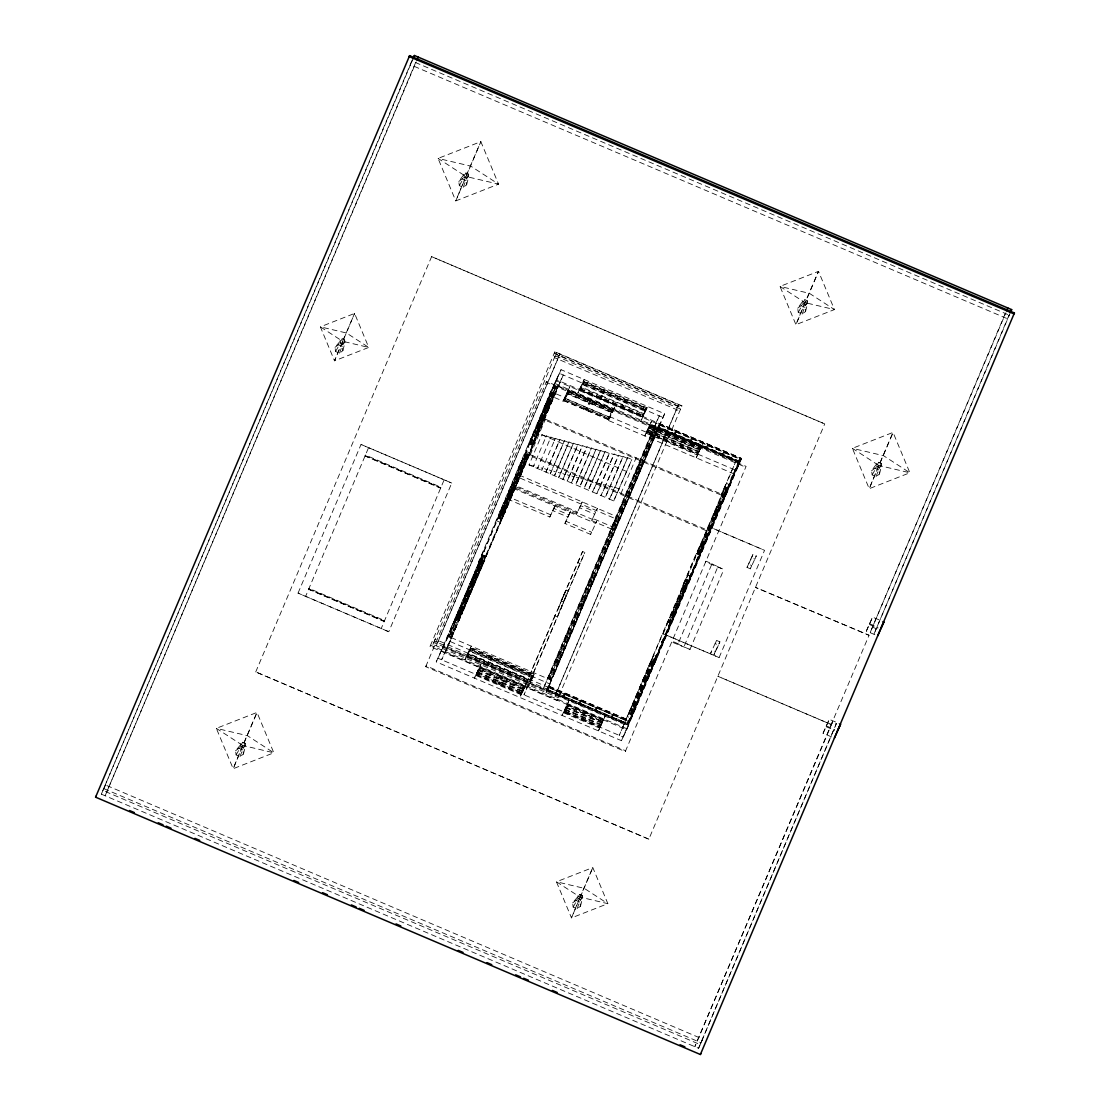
<?xml version="1.0" encoding="UTF-8"?>
<svg xmlns="http://www.w3.org/2000/svg" width="1110" height="1110" viewBox="0 0 1110 1110"><rect width="100%" height="100%" fill="white"/><g stroke="black" fill="none" stroke-linecap="round" stroke-linejoin="round"><path stroke-width="0.75" stroke-dasharray="5 3.75" d="M342.879 350.649L344.96 342.421L344.613 339.854L342.199 338.814L335.012 347.305L335.567 351.481L339.507 353.147L342.879 350.649L342.324 346.486L344.613 339.854M243.409 754.092L245.49 745.851L245.157 743.284L242.729 742.257L235.556 750.749L236.111 754.925L240.037 756.59L243.409 754.092L242.868 749.93L245.157 743.284M466.644 184.801L468.725 176.559L468.378 173.993L465.964 172.966L463.883 174.506L458.777 181.457L459.332 185.634L463.258 187.299L466.644 184.801L466.089 180.625L468.378 173.993M580.475 906.246L582.556 898.004L582.209 895.437L579.795 894.41L572.607 902.902L573.162 907.078L577.103 908.743L580.475 906.246L579.919 902.069L582.209 895.437M805.555 311.522L807.622 303.28L807.289 300.713L804.875 299.686L802.794 301.226L797.688 308.178L798.243 312.34L802.169 314.019L805.555 311.522L805 307.345L807.289 300.713M879.467 474.067L881.548 465.839L881.201 463.272L878.787 462.246L876.706 463.772L871.6 470.723L872.155 474.9L876.095 476.579L879.467 474.067L878.912 469.905L881.201 463.272M339.507 353.147L342.879 343.947L344.96 342.421M240.037 756.59L243.409 747.391L245.49 745.851M463.258 187.299L466.644 178.1L468.725 176.559M577.103 908.743L580.475 899.544L582.556 898.004M802.169 314.019L805.555 304.82L807.622 303.28M876.095 476.579L879.467 467.379L881.548 465.839M832.569 722L694.818 1046.675L829.975 727.466L832.569 722L836.343 723.609L698.592 1048.284L101.357 794.163L411.838 60.967L1007.811 314.546M101.357 794.163L413.073 58.691M415.612 62.576L105.145 795.773L416.181 61.896M255.73 671.925L431.61 256.646L824.73 423.909L648.837 839.188L255.73 671.925L648.837 839.188M298.035 593.129L361.027 444.458L451.742 483.058L388.764 631.729L298.035 593.129L388.764 631.729M557.595 699.328L557.026 700.535L430.014 646.506L554.778 352.009L681.79 406.038M559.149 695.873L558.288 697.69L432.942 644.369L556.623 352.522L681.956 405.844L557.026 700.535M425.713 666.68L546.522 381.465L746.1 466.38L625.291 751.595L425.713 666.68L426.101 665.861L625.679 750.776L625.291 751.595M430.014 646.506L430.597 645.285L627.081 728.84L621.475 740.689L436.258 661.879L452.242 625.388L456.03 626.997L441.6 659.784L446.775 648.851L558.108 385.933L552.933 396.867M535.311 431.554L537.726 432.581L540.598 426.504L538.183 425.477L534.937 432.442L551.961 392.26L554.376 393.301L482.212 563.88L478.438 562.27L550.726 391.552L561.063 369.685L664.64 413.752L545.426 694.097L660.034 423.645M520.007 466.325L501.11 510.947L503.787 505.189L506.202 506.229L503.524 511.974L522.435 467.352M561.063 369.685L446.595 640.012L550.171 684.079M478.577 565.573L455.905 619.075L459.151 612.11L461.58 613.136L458.319 620.101L480.991 566.6M449.064 636.543L483.558 555.957L449.064 636.543L452.838 629.245M502.414 510.864L523.074 462.634M530.635 444.208L549.408 400.433M449.328 636.654L483.558 555.957M499.861 518.273L527.361 454.018L499.861 518.273L502.913 512.501M530.913 444.319L555.583 387.362L536.241 432.359L539.293 426.587M457.487 619.116L482.198 560.661L457.209 618.991L460.262 613.219M500.138 518.384L527.361 454.018M536.519 432.484L555.583 387.362M483.78 560.703L461.108 614.205L458.694 613.178L481.351 559.676L478.105 566.641L480.533 567.668L487.387 552.946L483.613 551.337L478.438 562.27M529.623 454.351L504.523 513.597L500.749 511.988M619.297 489.094L615.065 487.304L609.459 499.153L627.608 457.681L631.84 459.471L613.705 500.943L529.026 464.923L541.846 434.704L546.092 436.507M550.602 437.715L546.37 435.911L533.258 466.727L533.827 465.534L538.059 467.338M741.549 458.513L626.65 729.756L441.433 650.946L556.332 379.717L741.549 458.513L735.944 470.363L610.07 416.805L608.502 420.51L734.376 474.067L739.551 463.134L554.334 384.324L549.159 395.257L563.145 401.21L564.712 397.505L550.726 391.552M564.366 399.6L608.821 418.512L564.366 399.6L567.987 391.913L612.332 411.102L567.987 391.913M555.111 438.922L550.879 437.118L537.49 468.531L538.336 466.755L542.568 468.545M559.62 440.129L555.388 438.339L541.736 470.321L542.846 467.962L547.077 469.752L559.912 439.546L564.144 441.336M579.378 389.527L577.81 393.217L584.124 379.495L581.987 384.407L645.479 411.435L647.047 407.731L583.555 380.716M466.214 657.106L467.782 653.402L531.274 680.43L528.415 686.868L534.729 673.132L529.983 683.163M579.115 390.484L580.683 386.793L644.175 413.808L641.316 420.246L647.63 406.51L642.898 416.847L579.392 389.818M467.435 655.497L470.335 649.336L532.925 675.962L470.224 649.6L467.435 655.497L530.025 682.123L532.925 675.962M580.336 388.875L642.926 415.501L580.336 388.875L583.236 382.714L645.715 409.618L583.236 382.714M568.653 442.557L564.421 440.753L551.601 470.973L547.369 469.169L545.967 472.125L559.912 439.546M573.162 443.764L568.931 441.96L556.11 472.18L551.878 470.376L550.199 473.928L564.421 440.753M586.663 407.634L585.65 410.006L590.242 400.044L589.244 402.403M587.565 408.022L586.566 410.395L591.158 400.419L590.145 402.791M577.686 444.971L573.454 443.167L560.619 473.387L556.387 471.583L554.431 475.732L568.931 441.96M476.953 673.77L479.27 668.831L523.615 688.006L479.159 669.094L476.953 673.77L521.409 692.682L523.726 687.742M582.195 446.178L577.963 444.375L565.143 474.594L560.897 472.791L558.663 477.536L573.454 443.167M549.797 517.024L555.902 503.871L549.797 517.024L507.45 499.014L512.626 488.067L595.779 523.462L596.722 521.228L513.569 485.847L508.394 496.794L550.726 514.804M489.121 663.267L488.109 665.639L491.994 657.189L490.981 659.562M586.704 447.385L582.472 445.582L569.652 475.802L565.42 473.998L562.895 479.34L577.963 444.375M591.228 448.593L586.982 446.789L574.161 477.009L569.929 475.205L567.127 481.129L582.472 445.582M595.737 449.8L591.505 448.01L578.671 478.216L574.439 476.426L571.359 482.933L586.982 446.789M608.877 417.083L607.878 419.455L612.47 409.493L611.471 411.865M600.246 451.007L596.014 449.217L583.194 479.423L578.962 477.633L575.59 484.737L591.505 448.01M564.907 523.462L571.026 510.295L564.907 523.462L590.617 534.396L596.722 521.228M500.152 682.192L499.139 684.565L502.441 677.336L501.442 679.708M604.77 452.228L600.524 450.424L587.703 480.644L583.471 478.84L579.836 486.541L596.014 449.217M509.379 671.897L508.366 674.256L512.251 665.82L511.238 668.192M576.562 514.18L577.505 511.96L515.886 485.75L520.632 475.718L616.633 516.566L611.901 526.598L592.615 518.398L591.685 520.618L610.958 528.818L615.703 518.786L519.688 477.938L514.943 487.97L576.562 514.18L582.237 501.928L581.293 504.162M623.182 405.663L622.183 408.036L626.054 399.586L625.055 401.959M609.279 453.435L605.047 451.631L592.213 481.851L587.981 480.047L584.068 488.344L600.524 450.424M596.736 483.058L609.556 452.838L613.788 454.642M618.298 455.849L614.066 454.046L601.245 484.265L597.013 482.462L592.532 491.938L609.556 452.838M622.821 457.056L618.589 455.253L605.755 485.472L601.523 483.669L596.764 493.742L614.066 454.046M596.417 510.586L597.36 508.366L591.685 520.618M521.464 691.266L520.465 693.639L523.767 686.41L522.755 688.769M521.409 692.682L477.064 673.506M554.833 615.745L521.742 693.875L582.583 551.49L584.845 552.447L524.003 694.846L562.27 605.769L559.995 604.811L554.833 615.745L557.095 616.716M561.105 600.94L566.266 589.993L568.542 590.964L563.367 601.898L561.105 600.94L582.583 551.49M627.33 458.263L623.098 456.46L610.278 486.679L606.046 484.876L600.996 495.546L618.589 455.253M590.617 534.396L591.561 532.176L565.85 521.228M563.367 601.898L584.845 552.447M642.995 414.085L641.982 416.458L645.867 408.008L644.854 410.381M627.608 457.681L614.787 487.887L610.556 486.097L605.227 497.349L623.098 456.46M613.705 500.943L631.84 459.471M646.45 432.373L647.449 430L698.87 451.867M647.31 431.596L697.815 453.088L647.31 431.596L649.627 426.656L700.021 448.412L649.627 426.656M648.282 430.569L647.269 432.942L650.571 425.699L649.572 428.071M651.376 435.37L548.423 678.474L552.433 669.968M549.727 678.39L656.149 428.044L549.991 678.501M653.707 436.577L550.837 679.5L555.236 670.107M739.288 462.412L657.564 427.822L658.077 426.642L739.87 461.441L628.218 725.107L546.425 690.295L548.437 685.924L629.939 720.598L627.927 724.969L739.565 461.316M653.79 436.396L550.921 679.32L548.506 678.293M548.437 685.924L546.425 690.295M659.076 424.631L659.576 423.451L657.564 427.822M658.535 426.837L546.758 690.739L551.739 680.375L448.162 636.308L436.258 661.879M547.84 689.504L547.327 690.684L549.339 686.313L548.839 687.492M658.979 427.031L555.541 671.286L551.753 669.677M664.058 437.285L663.045 439.643L666.347 432.414L665.348 434.787M563.048 695.97L562.548 697.149L564.56 692.779L564.046 693.972M674.186 433.497L673.687 434.69L675.699 430.305L675.199 431.499M675.102 433.885L674.602 435.065L676.601 430.694L676.101 431.887M563.7 711.732L562.132 715.437L567.307 704.503M564.643 711.08L600.024 726.134L564.643 711.08L566.974 706.14L602.244 721.458L566.974 706.14M682.095 444.957L681.096 447.33L684.398 440.087L683.385 442.46M579.17 702.824L578.657 704.017L580.669 699.633L580.169 700.826M690.309 440.351L689.809 441.544L691.821 437.173L691.308 438.353M580.072 703.213L579.573 704.406L581.585 700.021L581.071 701.215M691.211 440.739L690.711 441.933L692.723 437.548L692.224 438.741M582.403 717.185L581.39 719.558L584.692 712.329L583.693 714.701M697.871 451.673L696.872 454.032L700.174 446.803L699.161 449.175M706.432 447.219L705.918 448.398L707.93 444.028L707.431 445.207M596.195 710.067L595.682 711.26L597.693 706.876L597.194 708.069M707.334 447.594L706.834 448.787L708.846 444.416L708.333 445.596M611.402 716.547L610.902 717.726L612.9 713.355L612.401 714.535M722.541 454.073L722.041 455.253L724.053 450.882L723.553 452.061M723.456 454.462L722.943 455.641L724.955 451.27L724.455 452.45M670.19 625.568L668.983 625.055L668.608 625.943L669.816 626.456L676.351 612.359L672.577 610.75L619.269 735.375L735.763 461.524L721.347 494.311L725.121 495.92L730.297 484.973L726.509 483.363L721.347 494.311M682.456 586.135L687.631 575.202L691.405 576.812L686.244 587.745L682.456 586.135L696.261 553.557L701.423 542.623L705.211 544.233L700.035 555.167L696.261 553.557M722.111 494.408L696.941 553.848L700.909 545.357L703.324 546.384L699.356 554.875M663.169 633.782L708.61 526.529L764.554 550.324L719.113 657.578L663.169 633.782L719.113 657.578M669.385 621.905L687.284 580.433L669.385 621.905L672.882 615.217M698.245 553.765L726.453 487.998L698.245 553.765L702.019 546.467M630.535 713.966L653.707 659.812L630.535 713.966L633.019 709.401M630.813 714.077L653.707 659.812M687.284 580.433L669.594 622.627L687.95 580.086L684.065 587.245M698.509 553.876L726.453 487.998M627.303 723.484L626.928 724.372L628.815 720.293M633.879 707.972L635.752 703.893L636.973 704.406L635.087 708.485L633.879 707.972L634.254 707.084L635.461 707.597M640.817 691.572L642.704 687.492L643.911 688.006L642.024 692.085L640.817 691.572L641.192 690.67L642.413 691.197M647.768 675.158L648.143 674.269L649.35 674.783L650.862 671.592L649.655 671.078L647.768 675.158L648.975 675.671L650.488 672.48L649.281 671.966M654.72 658.757L656.593 654.678L657.8 655.191L655.927 659.271L654.72 658.757L655.094 657.869L656.301 658.383M661.657 642.357L663.544 638.278L664.751 638.791L662.864 642.87L661.657 642.357L663.169 639.166L664.377 639.679M689.449 576.728L689.823 575.84L691.03 576.354L692.543 573.176L691.336 572.649L689.449 576.728L690.656 577.242L692.168 574.064L690.947 573.537M696.386 560.328L698.273 556.249L699.48 556.762L697.607 560.841L696.386 560.328L696.775 559.44L697.982 559.953M703.338 543.928L705.225 539.848L706.432 540.362L704.545 544.441L703.338 543.928L704.85 540.736L706.057 541.25M710.664 526.626L710.289 527.514L712.176 523.448L713.383 523.962L711.496 528.041L708.707 526.945M719.863 507.339L715.894 515.817L713.48 514.79L717.435 506.313L720.321 507.548L718.447 511.627L717.226 511.113L717.601 510.225L718.822 510.739M725.385 495.226L724.178 494.713L724.553 493.825L725.76 494.338M731.129 478.313L731.504 477.425L732.711 477.938L734.223 474.747L733.002 474.234L731.129 478.313L732.336 478.826L733.849 475.635L732.628 475.122M738.441 461.011L738.067 461.899L740.176 457.736L627.011 724.58L629.023 720.21M627.677 723.984L740.148 458.694L629.009 721.153M627.982 723.595L627.608 724.483M621.475 740.689L741.078 458.125L739.066 462.495M717.795 566.877L723.845 569.444L705.571 562.007L705.96 561.188L712.009 563.755L677.752 644.563L678.141 643.744L672.091 641.164L671.703 641.982L689.976 649.433L683.927 646.866M711.885 564.033L717.934 566.6L683.802 647.13L678.016 644.008M689.851 649.711L723.845 569.444M747.016 567.39L752.941 554.5L756.271 555.916L754.883 559.176L751.567 557.761L747.016 567.39L750.332 568.806L756.271 555.916M716.561 640.414L715.187 643.675L718.503 645.09L719.89 641.83L716.561 640.414L710.636 653.304L712.009 650.044L715.339 651.459L719.89 641.83M751.567 557.761L752.941 554.5M715.339 651.459L713.952 654.72L718.503 645.09M750.332 568.806L751.72 565.545L748.39 564.13M831.57 736.887L823.065 733.266L829.295 719.322L840.631 724.15M874.846 634.684L866.341 631.063L872.571 617.118L883.907 621.947M823.065 733.266L829.295 719.322M866.341 631.063L872.571 617.118M831.237 724.511L717.837 676.254L831.237 724.511L869.047 635.267L755.466 587.384L869.047 635.267M1005.285 313.464L870.129 632.672L1005.854 312.784M698.592 1048.284L836.343 723.609M1009.073 315.074L873.903 634.282L1009.628 314.394M412.212 60.564L410.27 64.671L1007.505 318.778L1010.086 313.311M431.61 256.646L824.73 423.909M361.027 444.458L451.742 483.058M368.326 448.232L305.861 595.806M443.917 480.394L381.465 627.969M554.778 352.009L554.209 353.216L681.221 407.259M556.623 352.522L555.763 354.34L681.096 407.675L681.956 405.844M546.522 381.465L546.134 382.284L745.712 467.199L746.1 466.38M554.639 384.865L549.894 394.896L553.682 396.506L558.413 386.474M432.942 644.369L433.802 642.537L628.218 725.107M548.562 399.433L545.898 405.192L548.312 406.218L550.99 400.46L533.965 440.642L531.551 439.615M555.86 387.473L552.794 393.259M519.924 466.505L522.227 461.649M523.642 459.11L526.515 453.033L501.345 512.459L503.76 513.486L528.943 454.059L525.682 461.025L523.268 459.998L526.14 453.921M527.638 454.129L524.572 459.915M534.049 440.462L531.759 445.318L548.77 405.15L546.356 404.109L529.331 444.291L532.009 438.533L534.423 439.574L532.134 444.43L529.706 443.403M537.351 433.469L540.223 427.392M501.318 510.767L496.586 520.798L500.36 522.408L505.106 512.376L501.193 510.767M544.968 420.107L545.399 419.205L529.914 455.669L530.344 454.753M502.691 510.975L504.62 506.188M479.118 562.562L482.711 554.958M500.971 519.383L508.089 504.065L504.301 502.455L499.139 513.389L502.913 514.998M483.821 556.068L480.047 563.367M482.198 560.661L479.409 566.558L482.475 560.786M541.846 434.704L626.248 471.32M529.026 464.923L533.535 466.131M457.833 619.574L461.413 611.985L458.999 610.958M545.801 437.104L546.37 435.911M563.145 401.21L568.32 390.276M550.047 438.908L550.879 437.118M554.279 440.698L555.388 438.339M469.655 649.822L464.91 659.839L471.223 646.117L469.086 651.029L532.578 678.057L534.146 674.353L470.654 647.324M608.821 418.512L612.442 410.825M608.502 420.51L615.245 405.871L609.792 417.471L564.435 398.171L569.888 386.571L566.738 393.62L612.096 412.92L613.663 409.215L568.306 389.915M605.047 451.631L588.3 490.134L592.504 481.254M642.926 415.501L645.826 409.34M526.529 682.789L519.799 697.427L524.961 686.479M646.353 432.248L651.528 421.314L644.785 435.952L647.657 429.514L699.064 451.381L696.206 457.819L702.935 443.181L697.774 454.42L646.367 432.553M530.094 680.707L532.966 674.63L529.082 683.08M635.697 458.708L636.127 457.806L620.643 494.255L621.073 493.353M658.091 427.877L738.677 462.162M664.64 413.752L658.327 427.475L554.764 383.408L559.495 373.39L663.072 417.457M660.492 423.84L654.095 437.479L650.321 435.869L655.053 425.851L739.385 461.76M547.452 678.793L552.197 668.761L555.971 670.371L551.226 680.402M552.822 669.08L548.798 677.586L551.212 678.612M559.676 694.43L560.536 692.612M697.815 453.088L700.133 448.149M600.024 726.134L602.355 721.195M599.983 727.175L605.158 716.241L598.415 730.88L601.273 724.442L564.99 708.999L563.422 712.703L599.705 728.146M738.164 462.121L739.662 458.929M738.885 461.677L740.328 458.624M708.61 526.529L764.554 550.324M726.731 488.109L722.957 495.407M724.178 494.713L726.065 490.634L727.272 491.147M739.87 461.441L658.41 427.072M717.226 511.113L719.113 507.034M728.035 488.025L724.067 496.517L721.653 495.49L725.621 486.999L700.438 546.425L702.866 547.466M711.496 527.083L707.902 534.687L705.488 533.646M711.121 527.971L707.528 535.575L705.114 534.534L709.082 526.057L711.871 527.153M688.866 580.475L685.175 588.356L682.761 587.315L686.438 579.448L671.3 615.176L673.714 616.203M677.433 605.463L675.546 609.543L676.767 610.056L678.64 605.977L675.421 604.645L679.098 596.778L681.526 597.804L677.835 605.685M668.608 625.943L670.495 621.864M670.509 623.015L674.186 615.134L671.758 614.107L668.081 621.975L683.219 586.246L685.647 587.273M653.97 659.937L651.487 664.488M655.275 659.853L652.597 665.598L650.183 664.571L652.86 658.827L631.451 709.359L633.865 710.4M631.659 715.076L633.949 710.206M627.747 724.15L629.176 721.098M629.245 721.264L627.913 724.081L740.62 457.93L659.937 423.853M711.621 564.574L712.009 563.755M335.567 351.481L340.465 342.921L340.118 340.354M459.332 185.634L464.216 177.073L463.883 174.506M236.111 754.925L240.995 746.364L240.662 743.797M798.243 312.34L803.127 303.793L802.794 301.226M573.162 907.078L578.06 898.517L577.713 895.95M872.155 474.9L877.053 466.339L876.706 463.772M335.012 347.305L338.397 344.808L342.199 338.814M458.777 181.457L462.162 178.96L465.964 172.966M235.556 750.749L238.927 748.251L242.729 742.257M797.688 308.178L801.059 305.68L804.875 299.686M572.607 902.902L575.993 900.404L579.795 894.41M871.6 470.723L874.985 468.226L878.787 462.246M803.127 303.793L805.555 304.82M801.059 305.68L805 307.345M464.216 177.073L466.644 178.1M462.162 178.96L466.089 180.625M877.053 466.339L879.467 467.379M874.985 468.226L878.912 469.905M583.263 381.382L646.769 408.397M583.18 381.562L646.686 408.577M582.181 383.935L645.77 410.769M580.391 387.459L643.98 414.294M579.476 389.638L642.981 416.666M739.773 458.263L740.98 458.777M659.729 424.325L740.87 458.999M659.631 424.575L740.217 458.86M555.902 380.619L741.119 459.429M659.437 425.047L740.023 459.332M738.414 461.524L739.316 461.913M567.932 390.762L613.289 410.062M649.586 425.505L700.993 447.372M554.057 386.086L557.844 387.695L540.903 427.683L537.129 426.073M554.362 387.265L556.79 388.292M567.016 392.954L612.373 412.254M648.67 427.683L700.077 449.564M566.933 393.134L612.29 412.434M648.573 427.877L699.98 449.744M647.366 430.18L698.773 452.048M551.184 392.163L554.972 393.772M564.518 397.99L609.876 417.291M646.089 433.219L697.496 455.086M650.599 435.259L654.387 436.868M563.519 400.363L608.877 419.663M563.422 400.543L608.779 419.844M551.67 400.752L547.882 399.142L530.955 439.144L534.729 440.753M548.479 399.614L550.907 400.641M548.187 400.321L550.615 401.348M649.627 447.205L647.199 446.178L643.189 454.684L645.604 455.71L650.002 446.317L647.574 445.29L643.564 453.796L645.978 454.822M545.593 404.012L549.367 405.622M546.092 406.815L548.506 407.842M724.941 486.707L728.715 488.317M725.524 487.179L727.952 488.206M725.246 487.887L727.661 488.913M543.595 412.004L546.009 413.031M725.69 491.522L726.897 492.035M539.918 419.871L542.332 420.912M639.291 464.868L641.705 465.895M537.989 423.853L540.404 424.88M540.14 427.572L537.726 426.545L554.736 386.377L551.49 393.342L553.918 394.369L557.164 387.404L532.439 445.61L528.651 444M340.465 342.921L342.879 343.947M338.397 344.808L342.324 346.486M635.641 472.485L638.07 473.512M717.06 507.201L719.946 508.435M534.257 432.151L538.031 433.76M713.855 513.902L716.269 514.929M631.382 483.544L633.796 484.584M529.428 444.111L531.843 445.138M711.788 524.336L713.009 524.85M627.733 491.161L630.147 492.202M526.154 459.956L523.726 458.916L498.556 518.356L501.803 511.391L504.217 512.418L500.43 510.656M522.963 458.818L526.75 460.428M623.459 502.233L625.887 503.26L621.864 511.765L619.449 510.739L623.848 501.345L626.262 502.372L622.238 510.877L619.824 509.851M525.321 462.967L521.547 461.358L502.733 505.799L506.507 507.395M524.267 463.564L521.853 462.537L519.549 467.393L521.964 468.42L524.641 462.676L505.744 507.298L503.316 506.271M703.712 543.04L704.919 543.553M519.244 466.214L523.032 467.823M699.841 545.953L703.629 547.563M517.968 473.221L520.382 474.248L517.51 480.325L515.096 479.298L518.342 472.333L520.756 473.36L517.884 479.437L515.47 478.41M869.477 623.654L877.982 627.275M869.435 624.528L877.941 628.149M872.71 627.206L876.484 628.815M697.316 552.96L699.73 553.987M697.024 553.668L699.439 554.695M615.55 520.923L617.979 521.95M697.899 557.137L699.106 557.65M512.626 484.307L515.054 485.334M611.915 528.54L614.329 529.567M510.711 488.275L513.125 489.316M509.601 492.965L512.029 494.006M607.642 539.613L610.056 540.639M507.103 498.154L509.532 499.181M685.758 579.156L689.546 580.766M686.355 579.628L688.769 580.655M686.063 580.336L688.477 581.362M603.993 547.23L606.421 548.257M501.484 510.059L503.912 511.086M684.01 589.951L685.217 590.464M365.19 455.627L440.781 487.803M365.107 455.821L440.698 487.984M682.872 592.254L684.079 592.768M599.733 558.288L602.147 559.315M498.931 517.468L501.345 518.495M498.64 518.176L501.068 519.202M497.877 518.065L501.651 519.674M678.723 597.666L681.152 598.692M596.084 565.906L598.498 566.946M675.796 603.757L678.224 604.797M577.408 562.423L579.67 563.394M677.058 606.351L678.265 606.865M675.934 608.655L677.142 609.168M591.81 576.978L594.238 578.005M670.704 614.704L674.491 616.314M588.175 584.595L590.589 585.622M668.456 621.087L671.703 622.377M668.164 621.794L670.593 622.821M667.401 621.697L671.328 623.265M583.902 595.668L586.316 596.694L582.306 605.2L579.878 604.173L584.276 594.78L586.704 595.806L582.681 604.312L580.252 603.285M485.805 556.277L482.031 554.667L450.674 628.732L454.448 630.341M482.628 555.139L485.042 556.179M484.751 556.887L482.337 555.846L476.509 568.195L480.297 569.805L485.028 559.773L481.254 558.163M480.672 559.385L484.459 560.994L461.871 614.316L458.097 612.706M481.268 559.856L483.696 560.883M480.977 560.564L483.405 561.591M478.743 563.45L481.157 564.477L485.125 555.999L453.685 630.23L451.257 629.203M662.032 641.469L663.239 641.982M477.8 565.462L481.587 567.071M575.993 614.357L578.407 615.384M474.678 573.925L477.106 574.952M826.201 725.857L834.706 729.478M826.159 726.731L834.664 730.352M473.637 577.894L476.065 578.92M656.218 655.566L657.425 656.079M572.344 621.975L574.758 623.001M471.473 580.627L473.887 581.654M652.181 658.535L655.954 660.145M652.486 659.715L654.9 660.741M471.153 583.083L473.568 584.11M653.068 664.529L650.64 663.502L629.231 714.049L631.909 708.291L634.323 709.318L632.034 714.188L629.606 713.161M653.665 665.001L649.877 663.391L628.551 713.758L632.339 715.367M568.084 633.033L570.498 634.06M469.266 593.462L466.838 592.435L463.245 600.038L465.673 601.065L469.641 592.573L467.213 591.547L463.633 599.15L466.047 600.177M466.117 595.668L468.531 596.694M564.435 640.65L566.849 641.677M645.562 676.059L647.976 677.086M463.619 600.857L466.034 601.884M643.634 680.028L646.062 681.054M560.162 651.723L562.59 652.749M642.329 688.38L643.536 688.894M458.666 611.499L462.454 613.095L457.708 623.126L453.935 621.517L459.373 610.07L461.802 611.097L458.208 618.686L455.78 617.659M638.458 692.834L640.872 693.875M556.526 659.34L558.94 660.367M456.279 618.187L458.708 619.213M455.405 618.548L458.416 619.921M455.225 618.783L458.999 620.393M636.529 696.816L638.944 697.843M635.378 704.781L636.585 705.294M630.855 708.888L634.629 710.497M448.135 635.725L450.549 636.765M547.743 678.182L551.517 679.792M447.08 636.335L450.854 637.931M629.314 713.855L631.743 714.895M470.363 647.99L533.868 675.019M470.279 648.171L533.785 675.199M469.28 650.543L532.869 677.391M548.784 686.327L630.022 720.806L628.135 724.886L443.431 646.325M548.59 686.799L629.828 721.25M628.524 720.945L629.731 721.472M548.493 687.034L629.648 721.694M629.425 721.778L435.189 639.277L434.329 641.108L628.427 723.789M548.284 687.52L628.87 721.805M467.587 653.887L531.079 680.902M467.49 654.067L530.996 681.096M547.313 689.449L628.51 723.997M547.258 689.629L627.844 723.914M547.147 689.865L628.246 724.233M308.733 588.938L384.337 621.114M308.649 589.119L384.254 621.295M466.575 656.26L530.081 683.274M443.001 647.241L628.218 726.051L623.043 736.984L437.826 658.174M524.947 686.119L479.589 666.819L478.021 670.523L523.379 689.823M567.293 704.142L603.576 719.571L602.009 723.276L565.725 707.847L568.875 700.798L563.7 712.037L599.997 727.48M567.002 704.808L603.299 720.237M479.229 667.679L524.586 686.979M566.919 704.989L603.202 720.432M478.313 669.857L523.67 689.157M566.003 707.181L602.286 722.61M478.216 670.038L523.587 689.338M565.92 707.361L602.203 722.79M522.463 691.475L477.106 672.174L476.093 674.547L481.171 663.489L474.442 678.127L477.3 671.689L522.657 690.989L521.089 694.693L475.732 675.393M564.796 709.484L601.079 724.927M477.009 672.355L522.38 691.655M564.712 709.665L600.996 725.107M476.01 674.727L521.367 694.027M240.995 746.364L243.409 747.391M238.927 748.251L242.868 749.93M578.06 898.517L580.475 899.544M575.993 900.404L579.919 902.069M103.951 788.697L701.173 1042.803M342.601 341.269L334.512 360.833L368.742 347.43L354.589 313.436L320.36 326.839L334.512 360.833L354.589 313.436L342.601 341.269L320.36 326.839L346.5 333L368.742 347.43L342.601 341.269M465.867 176.448L455.766 200.91L498.556 184.149L480.852 141.65L438.075 158.411L455.766 200.91L480.852 141.65L465.867 176.448L438.075 158.411L470.751 166.112L498.556 184.149L465.867 176.448M242.771 745.476L233.169 768.717L273.809 752.802L257.007 712.426L216.353 728.354L233.169 768.717L257.007 712.426L242.771 745.476L216.353 728.354L247.405 735.666L273.809 752.802L242.771 745.476M805.028 302.642L795.925 324.661L834.442 309.579L818.514 271.339L780.011 286.422L795.925 324.661L818.514 271.339L805.028 302.642L780.011 286.422L809.412 293.345L834.442 309.579L805.028 302.642M580.072 897.116L571.483 917.901L607.85 903.665L592.809 867.548L556.443 881.784L571.483 917.901L592.809 867.548L580.072 897.116L556.443 881.784L584.221 888.333L607.85 903.665L580.072 897.116M878.815 465.465L869.213 488.691L909.867 472.777L893.05 432.414L852.411 448.329L869.213 488.691L893.05 432.414L878.815 465.465L852.411 448.329L883.463 455.641L909.867 472.777L878.815 465.465M559.079 355.755L436.272 645.784L559.939 353.937L559.079 355.755M479.201 562.381L447.76 636.613L451.728 628.135L454.143 629.162L450.174 637.653L481.629 563.408L479.201 562.381M558.538 385.017L447.205 647.935L563.283 375L558.538 385.017M565.337 398.559L564.338 400.932L568.931 390.97L565.337 398.559M468.406 654.456L467.393 656.829L471.278 648.379L468.406 654.456M581.307 387.834L580.294 390.207L584.179 381.757L581.307 387.834M477.924 672.743L476.912 675.102L480.214 667.873L477.924 672.743M488.206 662.878L487.207 665.251L491.078 656.815L488.206 662.878M601.107 396.27L600.108 398.643L603.979 390.193L601.107 396.27M553.751 508.422L552.808 510.642L567.932 517.08L568.875 514.86L553.751 508.422M602.022 396.659L601.01 399.017L604.894 390.581L602.022 396.659M499.236 681.804L498.237 684.176L501.54 676.947L499.236 681.804M622.28 405.275L621.267 407.647L625.152 399.198L622.28 405.275M580.516 505.577L579.573 507.797L594.696 514.235L595.64 512.015L580.516 505.577M510.281 672.271L509.282 674.644L513.153 666.194L510.281 672.271M564.116 594.558L557.844 609.362L560.106 610.333L566.377 595.515L564.116 594.558M649.947 424.658L648.379 428.363L699.786 450.23L701.354 446.525L649.947 424.658M654.553 425.865L543.22 688.783L659.284 415.848L654.553 425.865M655.302 427.045L552.35 670.149L554.778 671.175L657.731 428.071L653.332 437.465L650.904 436.438L655.302 427.045M677.78 406.26L554.958 696.275L678.64 404.428L677.78 406.26M664.959 437.659L663.96 440.032L667.263 432.803L664.959 437.659M563.949 696.358L563.45 697.538L565.462 693.167L563.949 696.358M565.614 710.053L564.615 712.426L567.918 705.183L565.614 710.053M681.193 444.569L680.18 446.942L683.482 439.713L681.193 444.569M583.305 717.573L582.306 719.946L585.608 712.717L583.305 717.573M595.279 709.692L594.78 710.872L596.792 706.501L595.279 709.692M600.094 724.719L599.081 727.092L602.383 719.863L600.094 724.719M612.304 716.935L611.804 718.114L613.816 713.744L612.304 716.935M105.519 784.992L102.925 790.459L700.16 1044.579L702.741 1039.113L105.519 784.992M365.44 455.086L365.01 456.002L440.614 488.164L441.045 487.248L365.44 455.086M308.996 588.397L308.566 589.313L384.171 621.475L384.601 620.559L308.996 588.397M555.236 355.783L554.376 357.6L679.722 410.936L680.583 409.104L555.236 355.783M549.464 395.798L544.302 406.746L548.076 408.355L553.252 397.408L549.464 395.798M540.487 417.11L540.057 418.026L725.274 496.822L725.704 495.92L540.487 417.11M540.292 418.983L537.615 424.741L540.029 425.768L542.707 420.01L540.292 418.983M546.467 405.927L543.22 412.892L545.634 413.919L548.881 406.954L546.467 405.927M532.536 435.8L527.361 446.733L531.149 448.343L536.31 437.409L532.536 435.8M537.698 424.866L532.966 434.884L536.74 436.494L541.486 426.462L537.698 424.866M525.432 452.658L525.002 453.574L710.22 532.384L710.65 531.468L525.432 452.658M523.129 458.014L517.954 468.947L521.728 470.557L526.903 459.623L523.129 458.014M526.417 451.52L521.672 461.552L525.446 463.161L530.192 453.13L526.417 451.52M513 483.419L510.336 489.163L512.751 490.204L515.428 484.446L513 483.419M509.976 492.077L506.729 499.042L509.157 500.069L512.404 493.117L509.976 492.077M475.052 573.038L471.084 581.515L473.512 582.542L477.48 574.064L475.052 573.038M474.025 577.006L470.765 583.971L473.193 584.998L476.44 578.033L474.025 577.006M466.491 594.78L463.245 601.745L465.659 602.772L468.906 595.806L466.491 594.78M639.665 463.98L635.267 473.373L637.695 474.4L642.093 465.007L639.665 463.98M631.756 482.656L627.358 492.049L629.772 493.09L634.171 483.683L631.756 482.656M615.925 520.035L611.527 529.428L613.955 530.455L618.353 521.062L615.925 520.035M608.016 538.725L603.618 548.118L606.032 549.145L610.431 539.751L608.016 538.725M600.108 557.4L595.709 566.794L598.123 567.834L602.522 558.427L600.108 557.4M592.185 576.09L587.8 585.483L590.215 586.51L594.613 577.117L592.185 576.09M576.367 613.455L571.969 622.863L574.383 623.889L578.782 614.496L576.367 613.455M568.459 632.145L564.06 641.538L566.475 642.579L570.873 633.172L568.459 632.145M560.536 650.835L556.138 660.228L558.566 661.255L562.964 651.861L560.536 650.835M684.384 589.063L682.497 593.142L683.704 593.656L685.591 589.577L684.384 589.063M653.762 655.191L648.587 666.125L652.361 667.734L657.536 656.801L653.762 655.191M645.937 675.171L643.259 680.916L645.687 681.942L648.351 676.198L645.937 675.171M632.436 705.558L627.261 716.491L631.035 718.101L636.21 707.153L632.436 705.558M638.833 691.946L636.155 697.704L638.569 698.731L641.247 692.987L638.833 691.946"/><path stroke-width="1.5" d="M95.585 797.174L409.618 55.653L1014.415 312.978L700.382 1054.5L95.585 797.174L96.015 796.258M413.073 58.691L414.418 55.5L1011.654 309.607L1010.613 312.076M409.618 55.653L409.188 56.568L1013.985 313.894L1014.415 312.978M413.128 58.233L414.418 55.5M416.902 59.843L418.206 57.109M1006.59 310.731L1007.88 307.997M1010.364 312.34L1011.654 309.607M880.827 628.482L883.907 621.947L877.691 635.891M837.537 730.685L840.631 724.15L834.401 738.095M700.382 1054.5L700.812 1053.584M129.523 810.522L134.31 812.562M158.244 822.746L163.031 824.786M166.222 826.131L171.009 828.171M194.944 838.355L199.731 840.395M293.886 880.452L298.673 882.492M322.608 892.676L327.394 894.716M351.329 904.9L356.116 906.939M359.307 908.285L364.094 910.325M396.02 923.909L400.807 925.948M458.25 950.382L463.037 952.422M486.971 962.606L491.758 964.645M515.692 974.83L520.479 976.869M523.67 978.229L528.457 980.255M552.405 990.439L557.192 992.479M680.055 1044.76L684.842 1046.799"/></g></svg>
